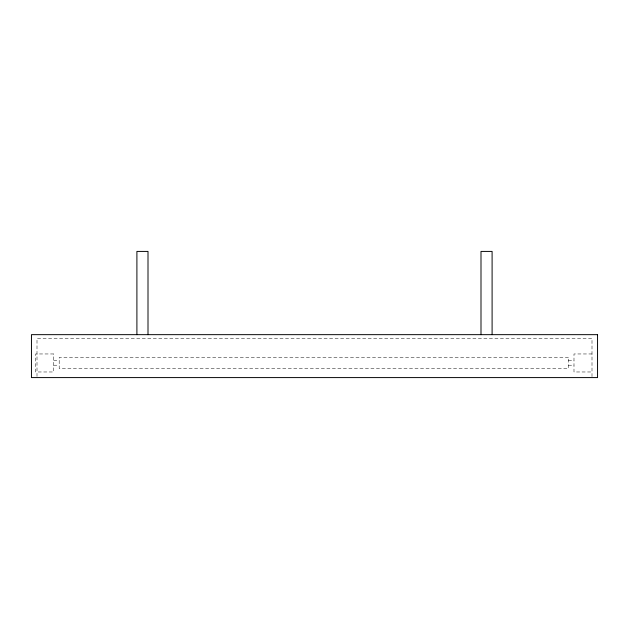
<?xml version="1.0" encoding="UTF-8"?>
<svg xmlns="http://www.w3.org/2000/svg" width="629" height="629" viewBox="0 0 629 629"><rect width="100%" height="100%" fill="white"/><g stroke="black" fill="none" stroke-linecap="round" stroke-linejoin="round"><path stroke-width="0.47" stroke-dasharray="3.15 2.36" d="M591.999 353.962L573.986 353.962L573.986 371.975L591.999 371.975M53.654 360.731L59.197 360.731M568.443 360.731L573.986 360.731M53.654 365.213L59.197 365.213M568.443 365.213L573.986 365.213M591.999 376.614L591.999 338.378L37.001 338.378L37.001 376.614M53.654 353.962L35.641 353.962L35.641 371.975L53.654 371.975L53.654 353.962M568.443 357.421L59.197 357.421L59.197 368.523L568.443 368.523L568.443 357.421"/><path stroke-width="0.94" d="M492.098 334.659L492.098 251.411L480.996 251.411L480.996 334.659M148.004 334.659L148.004 251.411L136.902 251.411L136.902 334.659M597.55 334.659L31.45 334.659L31.45 377.589L597.55 377.589L597.55 334.659"/></g></svg>
